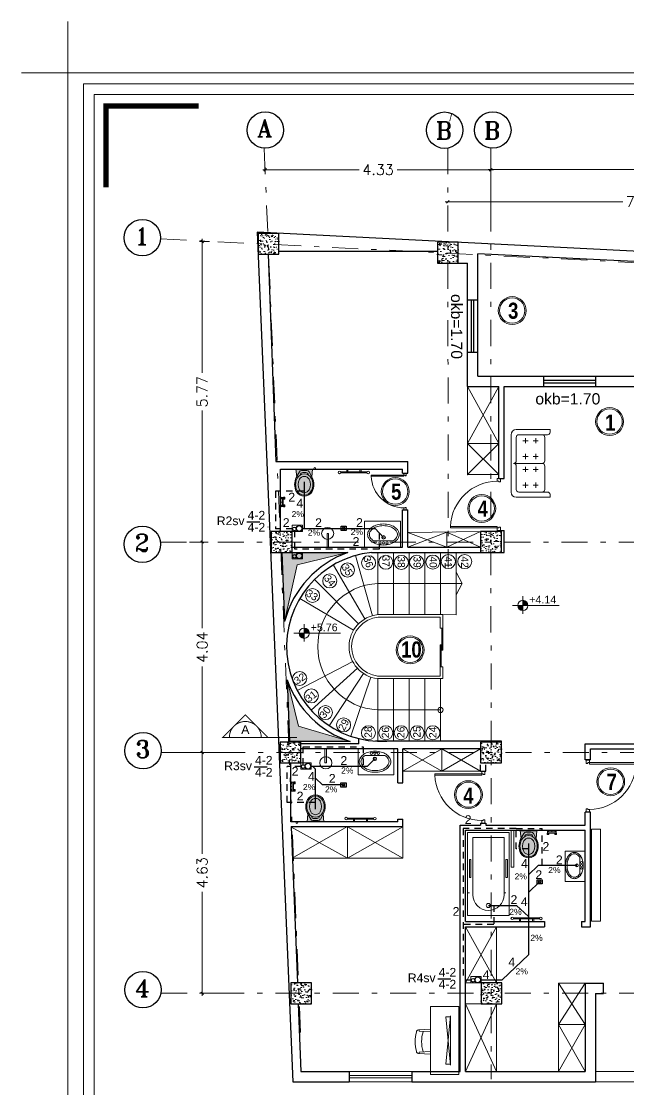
# Model space of a CAD drawing. Header units: inches. Extents: x 0 to 535, y -174 to 989.
# Drawn here: x 204.54 to 216.2, y 5.65 to 26.17 of the extents above; entities that cross this region are included whole.
import ezdxf
from ezdxf.enums import TextEntityAlignment as Align

# ---------------------------------------------------------------- set-up
doc = ezdxf.new("R2010")
doc.units = ezdxf.units.IN
doc.header["$MEASUREMENT"] = 0
for name, pattern in [('DASHDOT', [1, 0.5, -0.25, 0, -0.25]), ('DASHDOT2', [0.5, 0.25, -0.125, 0, -0.125]), ('HIDDEN2', [0.1875, 0.125, -0.0625])]:
    doc.linetypes.add(name, pattern=pattern)
for name, color, linetype, lineweight in [('1', 1, 'Continuous', 9), ('AB', 1, 'DASHDOT2', 30), ('ax', 8, 'Continuous', 5), ('Bath', 7, 'Continuous', 5), ('beton sabok', 9, 'Continuous', 5), ('dimension', 21, 'Continuous', 9), ('door', 1, 'Continuous', 5), ('FAZELAB', 1, 'Continuous', 30), ('FER', 20, 'Continuous', 9), ('font', 253, 'Continuous', 9), ('FUR', 252, 'Continuous', 5), ('Furniture', 175, 'Continuous', 5), ('kadr02$0$AEOCLG', 4, 'Continuous', 9), ('w.c', 7, 'Continuous', 5), ('wall', 51, 'Continuous', 25), ('window', 152, 'Continuous', 5)]:
    doc.layers.add(name, color=color, linetype=linetype, lineweight=lineweight)
doc.layers.add('nazok kari', color=43, linetype='Continuous')
doc.layers.add('Section', color=3, linetype='Continuous')
doc.styles.add('amir text b', font='swisscbo.ttf')
doc.styles.add('arial', font='arial.ttf')
doc.styles.add('ROMANT', font='romant')
doc.styles.get("Standard").update_dxf_attribs({"font": 'arial.ttf'})
doc.dimstyles.new('STANDARD$0', dxfattribs={"dimtxt": 0.2, "dimasz": 0.05, "dimexe": 0.05, "dimexo": 0.05, "dimgap": 0.05, "dimtad": 0, "dimzin": 0, "dimdsep": 46, "dimtxsty": 'ROMANT', "dimblk": 'OBLIQUE', "dimcen": 0, "dimdle": 0.05, "dimclrd": 256, "dimclre": 256, "dimclrt": 256, "dimadec": 0, "dimazin": 0, "dimtfac": 1, "dimtix": 1, "dimtofl": 0, "dimtmove": 1, "dimatfit": 3, "dimldrblk": 'OBLIQUE', "dimfxl": 1, "dimtolj": 1, "dimtzin": 0, "dimlwd": -1, "dimlwe": -1, "dimarcsym": 1})

# ---------------------------------------------------------------- blocks, each defined once
blk = doc.blocks.new('sofa26')
at = {"layer": 'Furniture'}
for p, q in [((0.6, 0.65), (-0.5, 0.65)), ((-0.6, 0.55), (-0.6, -0.1)), ((-0.5, -0.05), (-0.5, 0.5)), ((-0.45, 0.55), (0, 0.55)), ((-0.369, 0.421), (-0.369, 0.322)), ((-0.064, 0.421), (-0.064, 0.322)), ((0.05, 0.05), (0.05, 0.6)), ((0.1, 0.55), (0.55, 0.55)), ((0.181, 0.421), (0.181, 0.322)), ((0.486, 0.421), (0.486, 0.322)), ((0.6, 0.5), (0.6, -0.05)), ((0.7, -0.1), (0.7, 0.55)), ((-0.419, 0.372), (-0.319, 0.372)), ((-0.369, 0.226), (-0.369, 0.127)), ((-0.113, 0.372), (-0.014, 0.372)), ((-0.064, 0.226), (-0.064, 0.127)), ((0.131, 0.372), (0.231, 0.372)), ((0.181, 0.226), (0.181, 0.127)), ((0.437, 0.372), (0.536, 0.372)), ((0.486, 0.226), (0.486, 0.127)), ((-0.45, 0), (0, 0)), ((-0.419, 0.176), (-0.319, 0.176)), ((-0.113, 0.176), (-0.014, 0.176)), ((0.1, 0), (0.55, 0)), ((0.131, 0.176), (0.231, 0.176)), ((0.437, 0.176), (0.536, 0.176)), ((-0.6, -0.1), (-0.55, -0.1)), ((0.65, -0.1), (0.7, -0.1))]:
    blk.add_line(p, q, dxfattribs=at)
for centre, radius, start, end in [((-0.5, 0.55), 0.1, 90, 180), ((0.6, 0.55), 0.1, 0, 90), ((-0.45, 0.5), 0.05, 90, 180), ((0, 0.6), 0.05, 270, 0), ((0.1, 0.6), 0.05, 180, 270), ((0.55, 0.5), 0.05, 0, 90), ((-0.45, 0.05), 0.05, 180, 270), ((0, 0.05), 0.05, 270, 0), ((0.1, 0.05), 0.05, 180, 270), ((0.55, 0.05), 0.05, 270, 0), ((-0.55, -0.05), 0.05, 270, 0), ((0.65, -0.05), 0.05, 180, 270)]:
    blk.add_arc(centre, radius, start, end, dxfattribs=at)
blk = doc.blocks.new('wc01')
at = {"layer": 'w.c'}
for p, q in [((-1.038, -0.5), (-1.038, 0)), ((-1.038, 0), (-0.347, 0)), ((-0.347, 0), (-0.347, -0.5)), ((-0.523, -0.126), (-0.9, -0.126)), ((-0.347, -0.5), (-1.038, -0.5))]:
    blk.add_line(p, q, dxfattribs=at)
for centre, radius in [((-0.781, -0.085), 0.0209), ((-0.715, -0.192), 0.0338), ((-0.715, -0.192), 0.0285), ((-0.714, -0.085), 0.0209), ((-0.647, -0.085), 0.0209)]:
    blk.add_circle(centre, radius, dxfattribs=at)
for centre, radius, start, end in [((-0.875, -0.247), 0.139, 148.2866, 180), ((-0.797, -0.295), 0.231, 123.8347, 148.2866), ((-0.875, -0.247), 0.106, 148.2866, 180), ((-0.797, -0.295), 0.199, 121.3767, 148.2866), ((-0.746, -0.372), 0.323, 105.5176, 123.8347), ((-0.712, -0.493), 0.449, 90, 105.5176), ((-0.712, -0.493), 0.449, 74.4824, 90), ((-0.678, -0.372), 0.323, 56.1653, 74.4824), ((-0.627, -0.295), 0.199, 31.7134, 58.6233), ((-0.627, -0.295), 0.231, 31.7134, 56.1653), ((-0.548, -0.247), 0.106, 360, 31.7134), ((-0.548, -0.247), 0.139, 360, 31.7134), ((-0.875, -0.247), 0.139, 180, 211.7134), ((-0.797, -0.198), 0.231, 211.7134, 236.1653), ((-0.875, -0.247), 0.106, 180, 211.7134), ((-0.797, -0.198), 0.199, 211.7134, 236.1653), ((-0.746, -0.122), 0.323, 236.1653, 254.4824), ((-0.746, -0.122), 0.291, 236.1653, 254.4824), ((-0.712, 0), 0.417, 254.4824, 270), ((-0.712, 0), 0.417, 270, 285.5176), ((-0.678, -0.122), 0.291, 285.5176, 303.8347), ((-0.678, -0.122), 0.323, 285.5176, 303.8347), ((-0.627, -0.198), 0.199, 303.8347, 328.2866), ((-0.627, -0.198), 0.231, 303.8347, 328.2866), ((-0.548, -0.247), 0.106, 328.2866, 0), ((-0.548, -0.247), 0.139, 328.2866, 360), ((-0.712, 0), 0.449, 254.4824, 270), ((-0.712, 0), 0.449, 270, 285.5176)]:
    blk.add_arc(centre, radius, start, end, dxfattribs=at)
blk = doc.blocks.new('we')
at = {"layer": 'Furniture', "true_color": 0xdbd2bd}
h = blk.add_hatch(color=254, dxfattribs=at)
h.dxf.hatch_style = 2
h.paths.add_polyline_path([(126.415, -299.619, 0.250522), (126.149, -299.619), (126.037, -299.678, 0.276719), (126.012, -299.72), (126.012, -299.822, 0.276719), (126.036, -299.864), (126.148, -299.924, 0.250522), (126.414, -299.924, 0.599332)])
h.paths.add_polyline_path([(126.157, -299.906, 0.250522), (126.405, -299.907, 0.599332), (126.405, -299.636, 0.250522), (126.158, -299.636, 0.599332)], flags=16)
h.paths.add_polyline_path([(126.382, -299.864, -0.250522), (126.18, -299.864, -0.599332), (126.18, -299.679, -0.250522), (126.383, -299.679, -0.599332)], flags=0)
h.paths.add_polyline_path([(126.18, -299.679, 0.599332), (126.18, -299.864, 0.250522), (126.382, -299.864, 0.599332), (126.383, -299.679, 0.250522)], flags=0)
h.paths.add_polyline_path([(126.012, -299.822), (126.012, -299.72, -0.276719), (126.037, -299.678), (126.134, -299.626), (125.989, -299.612), (125.988, -299.93), (126.134, -299.916), (126.036, -299.864, -0.276719)])
edge = h.paths.add_edge_path()
edge.add_line((125.988, -299.599), (125.988, -299.935))
edge.add_line((125.988, -299.935), (125.989, -299.606))
edge.add_arc((125.94, -299.606), 0.0484, 359.8872, 368.2762)
h = blk.add_hatch(color=254, dxfattribs=at)
h.dxf.hatch_style = 2
h.paths.add_polyline_path([(126.157, -299.906, 0.250522), (126.405, -299.907, 0.599332), (126.405, -299.636, 0.250522), (126.158, -299.636, 0.599332)])
h.paths.add_polyline_path([(126.18, -299.679, -0.250522), (126.383, -299.679, -0.599332), (126.382, -299.864, -0.250522), (126.18, -299.864, -0.599332)], flags=16)
h.paths.add_polyline_path([(126.18, -299.679, 0.599332), (126.18, -299.864, 0.250522), (126.382, -299.864, 0.599332), (126.383, -299.679, 0.250522)], flags=16)
at = {"layer": 'Furniture'}
for p, q in [((125.988, -299.936), (125.989, -299.606)), ((126.134, -299.626), (125.989, -299.612)), ((126.012, -299.822), (126.012, -299.72)), ((126.037, -299.678), (126.149, -299.619)), ((126.051, -299.8), (126.051, -299.742)), ((126.134, -299.916), (125.988, -299.93)), ((126.036, -299.864), (126.148, -299.924))]:
    blk.add_line(p, q, dxfattribs=at)
for centre, radius, start, end in [((126.281, -299.868), 0.282, 61.7584, 118.016), ((126.059, -299.72), 0.0469, 118.016, 179.8872), ((126.1, -299.742), 0.0484, 92.8645, 179.8872), ((126.1, -299.8), 0.0484, 179.8872, 266.9099), ((126.23, -299.771), 0.153, 118.016, 241.7584), ((126.23, -299.771), 0.105, 118.016, 241.7584), ((126.281, -299.868), 0.263, 61.7584, 118.016), ((126.281, -299.868), 0.214, 61.7584, 118.016), ((126.333, -299.772), 0.105, 298.016, 61.7584), ((126.333, -299.772), 0.153, 298.016, 61.7584), ((126.333, -299.772), 0.173, 298.016, 61.7584), ((126.059, -299.822), 0.0469, 179.8872, 241.7584), ((126.282, -299.675), 0.282, 241.7584, 298.016), ((126.282, -299.675), 0.263, 241.7584, 298.016), ((126.282, -299.675), 0.214, 241.7584, 298.016)]:
    blk.add_arc(centre, radius, start, end, dxfattribs=at)
blk = doc.blocks.new('wqw')
at = {"layer": 'Furniture'}
for p, q in [((158.397, 123.663), (158.387, 123.431)), ((158.423, 123.651), (158.399, 123.651)), ((158.424, 123.65), (158.434, 123.431)), ((158.442, 123.704), (158.425, 123.699)), ((158.81, 123.704), (158.826, 123.699)), ((158.828, 123.65), (158.818, 123.431)), ((158.829, 123.651), (158.856, 123.651)), ((158.855, 123.663), (158.865, 123.431)), ((157.997, 123.431), (157.997, 122.889)), ((159.299, 123.431), (157.997, 123.431)), ((159.299, 123.431), (159.299, 122.889)), ((159.299, 122.889), (157.997, 122.889))]:
    blk.add_line(p, q, dxfattribs=at)
for points in [[(159.104, 123.141), (159.104, 123.046), (158.176, 123.046), (158.176, 123.046)], [(158.192, 123.141), (158.192, 123.046), (159.12, 123.046), (159.12, 123.046)]]:
    blk.add_lwpolyline(points, close=True, dxfattribs=at)
for centre, radius, start, end in [((158.437, 123.661), 0.0398, 106.4199, 177.4596), ((158.423, 123.65), 0.000994, 2.5404, 90), ((158.626, 123.006), 0.598, 71.5812, 108.4188), ((158.626, 123.041), 0.688, 74.4748, 105.5252), ((158.815, 123.661), 0.0398, 2.5404, 73.5801), ((158.829, 123.65), 0.000994, 90, 177.4596)]:
    blk.add_arc(centre, radius, start, end, dxfattribs=at)
blk = doc.blocks.new('DR_D01')
for p, q in [((-0.45, 0.93), (-0.42, 0.93)), ((-0.45, 0.03), (-0.45, 0.93)), ((-0.42, 0.03), (-0.42, 0.93)), ((-0.5, 0.03), (-0.42, 0.03)), ((-0.5, 0.03), (-0.5, -0.03)), ((-0.45, 0.03), (-0.45, 0)), ((-0.45, 0), (-0.435, 0)), ((-0.435, 0), (-0.435, -0.03)), ((0.435, 0), (0.435, -0.03)), ((0.45, 0), (0.435, 0)), ((0.45, 0.03), (0.45, 0)), ((0.5, 0.03), (0.45, 0.03)), ((0.5, -0.03), (0.5, 0.03)), ((-0.435, -0.03), (-0.5, -0.03)), ((0.435, -0.03), (0.5, -0.03))]:
    blk.add_line(p, q)
blk.add_arc((-0.46, 0.021), 0.91, 0.5915, 87.4664)
blk = doc.blocks.new('WD_WIN4')
for p, q in [((-0.5, 0.5), (0.5, 0.5)), ((-0.5, 0.12), (0.5, 0.12)), ((-0.5, -0.12), (0.5, -0.12)), ((-0.5, -0.5), (0.5, -0.5))]:
    blk.add_line(p, q)
blk = doc.blocks.new('nx')
at = {"layer": 'FUR'}
for p, q in [((928.105, 733.08), (928.61, 733.08)), ((928.105, 733.06), (928.609, 733.06)), ((928.221, 733.13), (928.221, 733.08)), ((928.241, 733.13), (928.241, 733.08)), ((928.474, 733.13), (928.474, 733.08)), ((928.494, 733.13), (928.494, 733.08))]:
    blk.add_line(p, q, dxfattribs=at)
for centre in [(928.082, 733.07), (928.632, 733.069)]:
    blk.add_circle(centre, 0.025, dxfattribs=at)
blk = doc.blocks.new('bath14')
at = {"layer": 'Bath'}
for p, q in [((-1.6, 0), (-1.6, -0.8)), ((0, 0), (-1.6, 0)), ((0, 0), (0, -0.8)), ((-0.1, -0.1), (-1.2, -0.1)), ((-0.87, -0.065), (-0.87, -0.035)), ((-0.52, -0.035), (-0.87, -0.035)), ((-0.52, -0.065), (-0.87, -0.065)), ((-0.52, -0.065), (-0.52, -0.035)), ((-0.1, -0.1), (-0.1, -0.7)), ((0, -0.8), (-1.6, -0.8)), ((-0.1, -0.7), (-1.2, -0.7)), ((-0.52, -0.735), (-0.87, -0.735)), ((-0.87, -0.735), (-0.87, -0.765)), ((-0.52, -0.765), (-0.87, -0.765)), ((-0.52, -0.735), (-0.52, -0.765))]:
    blk.add_line(p, q, dxfattribs=at)
blk.add_circle((-1.405, -0.4), 0.04, dxfattribs=at)
blk.add_arc((-1.2, -0.4), 0.3, 90, 270, dxfattribs=at)
blk = doc.blocks.new('A$C7BB53FAB')
at = {"layer": 'FER'}
for p, q in [((-0.065, 0.151), (-0.079, 0.156)), ((-0.079, 0.141), (-0.065, 0.146)), ((-0.079, 0.009), (-0.065, 0.004)), ((-0.049, 0.157), (-0.052, 0.157)), ((-0.049, 0.14), (-0.052, 0.14)), ((-0.049, 0.01), (-0.052, 0.01)), ((-0.022, 0.157), (-0.024, 0.157)), ((-0.022, 0.142), (-0.024, 0.142)), ((-0.024, 0.075), (0.005, 0.075)), ((-0.022, 0.007), (-0.024, 0.007)), ((-0.022, 0.141), (-0.022, 0.159)), ((-0.022, 0.009), (-0.022, -0.009)), ((-0.01, 0.16), (-0.02, 0.16)), ((-0.01, 0.155), (-0.02, 0.155)), ((-0.01, 0.145), (-0.02, 0.145)), ((-0.01, 0.14), (-0.02, 0.14)), ((-0.01, 0.01), (-0.02, 0.01)), ((-0.01, 0.005), (-0.02, 0.005)), ((-0.009, 0.157), (-0.002, 0.171)), ((-0.009, 0.141), (-0.009, 0.159)), ((-0.009, 0.142), (-0.002, 0.129)), ((-0.009, 0.007), (-0.002, 0.021)), ((-0.009, 0.009), (-0.009, -0.009)), ((0, 0.172), (0.005, 0.172)), ((0, 0.127), (0, 0.172)), ((0, 0.127), (0.005, 0.127)), ((0, 0.023), (0.005, 0.023)), ((0, 0.023), (0, -0.023)), ((-0.065, -0.001), (-0.079, -0.006)), ((-0.049, -0.007), (-0.052, -0.007)), ((-0.022, -0.007), (-0.024, -0.007)), ((-0.01, -0.005), (-0.02, -0.005)), ((-0.01, -0.01), (-0.02, -0.01)), ((-0.009, -0.007), (-0.002, -0.021)), ((0, -0.023), (0.005, -0.023))]:
    blk.add_line(p, q, dxfattribs=at)
for points in [[(-0.053, 0.166, -0.414214), (-0.052, 0.165), (-0.052, 0.132, -0.414214), (-0.053, 0.131), (-0.078, 0.131, -0.414214), (-0.079, 0.132), (-0.079, 0.165, -0.414214), (-0.078, 0.166)], [(-0.078, 0.019), (-0.053, 0.019, -0.414214), (-0.052, 0.017), (-0.052, -0.015, -0.414214), (-0.053, -0.016), (-0.078, -0.016, -0.414214), (-0.079, -0.015), (-0.079, 0.017, -0.414214)], [(-0.024, 0.159, 0.414214), (-0.025, 0.16), (-0.048, 0.16, 0.414214), (-0.049, 0.159), (-0.049, -0.009, 0.414214), (-0.048, -0.01), (-0.025, -0.01, 0.414214), (-0.024, -0.009)]]:
    blk.add_lwpolyline(points, format="xyb", close=True, dxfattribs=at)
for centre, radius, start, end in [((-0.066, 0.149), 0.0025, 290.556, 69.444), ((-0.066, 0.001), 0.0025, 290.556, 69.444), ((-0.02, 0.159), 0.00125, 90, 180), ((-0.02, 0.156), 0.00125, 180, 270), ((-0.02, 0.154), 0.00125, 90, 180), ((-0.02, 0.146), 0.00125, 180, 270), ((-0.02, 0.144), 0.00125, 90, 180), ((-0.02, 0.141), 0.00125, 180, 270), ((-0.02, 0.009), 0.00125, 90, 180), ((-0.02, 0.006), 0.00125, 180, 270), ((-0.02, 0.004), 0.00125, 90, 180), ((-0.01, 0.159), 0.00125, 0, 90), ((-0.01, 0.156), 0.00125, 270, 0), ((-0.01, 0.154), 0.00125, 0, 90), ((-0.01, 0.146), 0.00125, 270, 0), ((-0.01, 0.144), 0.00125, 0, 90), ((-0.01, 0.141), 0.00125, 270, 0), ((-0.01, 0.009), 0.00125, 0, 90), ((-0.01, 0.006), 0.00125, 270, 0), ((-0.01, 0.004), 0.00125, 0, 90), ((0, 0.17), 0.0025, 90, 153.4349), ((0, 0.13), 0.0025, 206.5651, 270), ((0, 0.02), 0.0025, 90, 153.4349), ((-0.02, -0.004), 0.00125, 180, 270), ((-0.02, -0.006), 0.00125, 90, 180), ((-0.02, -0.009), 0.00125, 180, 270), ((-0.01, -0.004), 0.00125, 270, 0), ((-0.01, -0.006), 0.00125, 0, 90), ((-0.01, -0.009), 0.00125, 270, 0), ((0, -0.02), 0.0025, 206.5651, 270)]:
    blk.add_arc(centre, radius, start, end, dxfattribs=at)
blk = doc.blocks.new('wc011')
at = {"layer": 'w.c'}
for p, q in [((-1.038, -0.457), (-1.038, 0)), ((-1.038, 0), (-0.347, 0)), ((-0.347, 0), (-0.347, -0.457)), ((-0.523, -0.126), (-0.9, -0.126)), ((-0.347, -0.457), (-1.038, -0.457))]:
    blk.add_line(p, q, dxfattribs=at)
for centre, radius in [((-0.781, -0.085), 0.0209), ((-0.715, -0.192), 0.0338), ((-0.715, -0.192), 0.0285), ((-0.714, -0.085), 0.0209), ((-0.647, -0.085), 0.0209)]:
    blk.add_circle(centre, radius, dxfattribs=at)
for centre, radius, start, end in [((-0.875, -0.247), 0.139, 148.2866, 180), ((-0.797, -0.295), 0.231, 123.8347, 148.2866), ((-0.875, -0.247), 0.106, 148.2866, 180), ((-0.797, -0.295), 0.199, 121.3767, 148.2866), ((-0.746, -0.372), 0.323, 105.5176, 123.8347), ((-0.712, -0.493), 0.449, 90, 105.5176), ((-0.712, -0.493), 0.449, 74.4824, 90), ((-0.678, -0.372), 0.323, 56.1653, 74.4824), ((-0.627, -0.295), 0.199, 31.7134, 58.6233), ((-0.627, -0.295), 0.231, 31.7134, 56.1653), ((-0.548, -0.247), 0.106, 360, 31.7134), ((-0.548, -0.247), 0.139, 360, 31.7134), ((-0.875, -0.247), 0.139, 180, 211.7134), ((-0.797, -0.198), 0.231, 211.7134, 236.1653), ((-0.875, -0.247), 0.106, 180, 211.7134), ((-0.797, -0.198), 0.199, 211.7134, 236.1653), ((-0.746, -0.122), 0.323, 236.1653, 254.4824), ((-0.746, -0.122), 0.291, 236.1653, 254.4824), ((-0.712, 0), 0.449, 254.4824, 270), ((-0.712, 0), 0.417, 254.4824, 270), ((-0.712, 0), 0.417, 270, 285.5176), ((-0.712, 0), 0.449, 270, 285.5176), ((-0.678, -0.122), 0.291, 285.5176, 303.8347), ((-0.678, -0.122), 0.323, 285.5176, 303.8347), ((-0.627, -0.198), 0.199, 303.8347, 328.2866), ((-0.627, -0.198), 0.231, 303.8347, 328.2866), ((-0.548, -0.247), 0.106, 328.2866, 0), ((-0.548, -0.247), 0.139, 328.2866, 360)]:
    blk.add_arc(centre, radius, start, end, dxfattribs=at)
blk = doc.blocks.new('beton')
at = {"layer": 'beton sabok'}
h = blk.add_hatch(dxfattribs=at)
h.set_pattern_fill('AR-CONC', color=256, scale=0.022857, angle=45)
h.set_pattern_definition([(95, (46.01481, 18.04323), (0.126069028, 0.105784475), [0.017142857, -0.18857143]), (40, (46.01481, 18.04323), (-0.14399821, 0.099147006), [0.013714286, -0.150857143]), (145.451444, (46.02532, 18.05205), (-0.01792918, 0.20493148), [0.014569187, -0.160261054]), (91.1842, (45.98248, 18.07555), (0.1992442, 0.14574029), [0.02571429, -0.28285714]), (141.635635, (45.9991, 18.0877), (-0.00637716, 0.30850552), [0.02185379, -0.24039172]), (36.184164, (45.98248, 18.07555), (-0.00637716, 0.30850552), [0.02057143, -0.22628571]), (66, (46.00673, 18.08364), (0.161547788, 0.03140171), [0.017142857, -0.18857143]), (11, (46.00673, 18.08364), (-0.07787625, 0.156527642), [0.013714286, -0.150857143]), (116.451445, (46.02019, 18.08625), (0.083671537, 0.18792935), [0.014569186, -0.160261054]), (82.5, (46.01481, 18.04323), (-0.0518384424, 0.055769101), [0, -0.149028571, 0, -0.153142857, 0, -0.151428571]), (52.5, (46.01481, 18.04323), (-0.021228101, 0.106265017), [0, -0.087314286, 0, -0.1456, 0, -0.057714286]), (12.5, (45.97877, 18.00719), (0.0899241525, 0.082633317), [0, -0.057142857, 0, -0.178285714, 0, -0.236571429]), (2.5, (45.9626, 17.99103), (0.07807771, 0.110436527), [0, -0.074285714, 0, -0.1184, 0, -0.168])])
h.paths.add_polyline_path([(326.844, 567.847), (327.244, 567.847), (327.244, 568.247), (326.844, 568.247)])
at = {"layer": 'wall'}
blk.add_lwpolyline([(327.244, 568.247), (327.244, 567.847), (326.844, 567.847), (326.844, 568.247)], close=True, dxfattribs=at)
blk = doc.blocks.new('_Oblique')
at = {"color": 0, "linetype": 'ByBlock', "lineweight": -2}
blk.add_line((-0.5, -0.5), (0.5, 0.5), dxfattribs=at)
blk = doc.blocks.new('*D167')
at = {"layer": 'Defpoints', "color": 0, "transparency": 16777216}
for p in [(32.954, 38.09), (32.763, 32.316), (32.926, 32.316)]:
    blk.add_point(p, dxfattribs=at)
at = {"layer": 'dimension', "transparency": 16777216}
for p, q in [((32.904, 38.09), (32.713, 38.09)), ((32.763, 38.14), (32.763, 35.563)), ((32.763, 32.266), (32.763, 34.844)), ((32.876, 32.316), (32.713, 32.316))]:
    blk.add_line(p, q, dxfattribs=at)
at = {"layer": 'dimension', "transparency": 16777216, "xscale": 0.05, "yscale": 0.05, "zscale": 0.05}
for p, rotation in [((32.763, 38.09), 90), ((32.763, 32.316), 270)]:
    blk.add_blockref('_Oblique', p, dxfattribs=dict(at, rotation=rotation))
at = {"layer": 'dimension', "transparency": 16777216, "insert": (32.763, 35.203), "char_height": 0.2, "attachment_point": 5, "rotation": 90, "style": 'ROMANT'}
blk.add_mtext('\\A1;5.77', dxfattribs=at)
blk = doc.blocks.new('*D168')
at = {"layer": 'Defpoints', "color": 0, "transparency": 16777216}
for p in [(32.467, 32.316), (32.406, 28.274), (32.763, 28.274)]:
    blk.add_point(p, dxfattribs=at)
at = {"layer": 'dimension', "transparency": 16777216}
for p, q in [((32.517, 32.316), (32.813, 32.316)), ((32.763, 32.366), (32.763, 30.664)), ((32.763, 28.224), (32.763, 29.926)), ((32.456, 28.274), (32.813, 28.274))]:
    blk.add_line(p, q, dxfattribs=at)
at = {"layer": 'dimension', "transparency": 16777216, "xscale": 0.05, "yscale": 0.05, "zscale": 0.05}
for p, rotation in [((32.763, 32.316), 90), ((32.763, 28.274), 270)]:
    blk.add_blockref('_Oblique', p, dxfattribs=dict(at, rotation=rotation))
at = {"layer": 'dimension', "transparency": 16777216, "insert": (32.763, 30.295), "char_height": 0.2, "attachment_point": 5, "rotation": 90, "style": 'ROMANT'}
blk.add_mtext('\\A1;4.04', dxfattribs=at)
blk = doc.blocks.new('*D169')
at = {"layer": 'Defpoints', "color": 0, "transparency": 16777216}
for p in [(33.172, 28.274), (32.763, 23.647), (33.172, 23.647)]:
    blk.add_point(p, dxfattribs=at)
at = {"layer": 'dimension', "transparency": 16777216}
for p, q in [((32.763, 28.324), (32.763, 26.325)), ((33.122, 28.274), (32.713, 28.274)), ((32.763, 23.597), (32.763, 25.596)), ((33.122, 23.647), (32.713, 23.647))]:
    blk.add_line(p, q, dxfattribs=at)
at = {"layer": 'dimension', "transparency": 16777216, "xscale": 0.05, "yscale": 0.05, "zscale": 0.05}
for p, rotation in [((32.763, 28.274), 90), ((32.763, 23.647), 270)]:
    blk.add_blockref('_Oblique', p, dxfattribs=dict(at, rotation=rotation))
at = {"layer": 'dimension', "transparency": 16777216, "insert": (32.763, 25.961), "char_height": 0.2, "attachment_point": 5, "rotation": 90, "style": 'ROMANT'}
blk.add_mtext('\\A1;4.63', dxfattribs=at)
blk = doc.blocks.new('*D170')
at = {"layer": 'Defpoints', "color": 0, "transparency": 16777216}
for p in [(38.306, 39.468), (38.306, 39.468), (33.975, 39.392)]:
    blk.add_point(p, dxfattribs=at)
at = {"layer": 'dimension', "transparency": 16777216}
for p, q in [((33.925, 39.468), (35.777, 39.468)), ((33.975, 39.442), (33.975, 39.518)), ((38.356, 39.468), (36.505, 39.468))]:
    blk.add_line(p, q, dxfattribs=at)
at = {"layer": 'dimension', "transparency": 16777216, "xscale": 0.05, "yscale": 0.05, "zscale": 0.05, "rotation": 180}
blk.add_blockref('_Oblique', (33.975, 39.468), dxfattribs=at)
at = {"layer": 'dimension', "transparency": 16777216, "xscale": 0.05, "yscale": 0.05, "zscale": 0.05}
blk.add_blockref('_Oblique', (38.306, 39.468), dxfattribs=at)
at = {"layer": 'dimension', "transparency": 16777216, "insert": (36.141, 39.468), "char_height": 0.2, "attachment_point": 5, "style": 'ROMANT'}
blk.add_mtext('\\A1;4.33', dxfattribs=at)
blk = doc.blocks.new('*D171')
at = {"layer": 'Defpoints', "color": 0, "transparency": 16777216}
for p in [(44.912, 39.597), (44.912, 39.469), (38.306, 38.703)]:
    blk.add_point(p, dxfattribs=at)
at = {"layer": 'dimension', "transparency": 16777216}
for p, q in [((38.256, 39.469), (41.259, 39.469)), ((38.306, 38.753), (38.306, 39.519)), ((44.962, 39.469), (41.959, 39.469)), ((44.912, 39.547), (44.912, 39.419))]:
    blk.add_line(p, q, dxfattribs=at)
at = {"layer": 'dimension', "transparency": 16777216, "xscale": 0.05, "yscale": 0.05, "zscale": 0.05, "rotation": 180}
blk.add_blockref('_Oblique', (38.306, 39.469), dxfattribs=at)
at = {"layer": 'dimension', "transparency": 16777216, "xscale": 0.05, "yscale": 0.05, "zscale": 0.05}
blk.add_blockref('_Oblique', (44.912, 39.469), dxfattribs=at)
at = {"layer": 'dimension', "transparency": 16777216, "insert": (41.609, 39.469), "char_height": 0.2, "attachment_point": 5, "style": 'ROMANT'}
blk.add_mtext('\\A1;6.61', dxfattribs=at)
blk = doc.blocks.new('*D172')
at = {"layer": 'Defpoints', "color": 0, "transparency": 16777216}
for p in [(37.481, 38.853), (44.912, 38.853), (44.912, 38.853)]:
    blk.add_point(p, dxfattribs=at)
at = {"layer": 'dimension', "transparency": 16777216}
for p, q in [((37.431, 38.853), (40.837, 38.853)), ((44.962, 38.853), (41.556, 38.853))]:
    blk.add_line(p, q, dxfattribs=at)
at = {"layer": 'dimension', "transparency": 16777216, "xscale": 0.05, "yscale": 0.05, "zscale": 0.05, "rotation": 180}
blk.add_blockref('_Oblique', (37.481, 38.853), dxfattribs=at)
at = {"layer": 'dimension', "transparency": 16777216, "xscale": 0.05, "yscale": 0.05, "zscale": 0.05}
blk.add_blockref('_Oblique', (44.912, 38.853), dxfattribs=at)
at = {"layer": 'dimension', "transparency": 16777216, "insert": (41.196, 38.853), "char_height": 0.2, "attachment_point": 5, "style": 'ROMANT'}
blk.add_mtext('\\A1;7.43', dxfattribs=at)
blk = doc.blocks.new('fgh')
at = {"layer": 'ax', "color": 67, "linetype": 'DASHDOT', "true_color": 0x727430}
for p, q in [((33.955, 39.879), (34.66, 22.701)), ((37.48, 39.879), (37.486, 31.832)), ((38.306, 39.881), (38.311, 21.997)), ((44.912, 39.879), (44.916, 21.85)), ((31.964, 38.14), (44.712, 37.501)), ((31.964, 32.316), (46.654, 32.316)), ((31.987, 28.274), (46.207, 28.274)), ((31.972, 23.647), (46.6, 23.647))]:
    blk.add_line(p, q, dxfattribs=at)
at = {"layer": 'dimension', "lineweight": -3}
for centre in [(33.974, 40.229), (37.418, 40.227), (38.343, 40.229), (44.932, 40.229), (31.615, 38.161), (31.614, 32.272), (31.628, 28.308), (31.625, 23.715)]:
    blk.add_circle(centre, 0.35, dxfattribs=at)
at = {"xscale": -1}
for p in [(361.082, -530.002), (364.525, -530.173), (371.957, -530.545), (361.334, -535.73), (365.352, -535.731), (371.957, -535.729), (361.503, -539.773), (365.353, -539.773), (371.958, -539.771), (361.709, -544.399), (365.361, -544.4), (371.963, -544.4)]:
    blk.add_blockref('beton', p, dxfattribs=at)
at = {"layer": 'dimension', "lineweight": -3, "style": 'ROMANT'}
for s, p in [('A', (33.82, 40.099)), ('B', (37.247, 40.054)), ('B', (38.173, 40.056)), ('C', (44.735, 40.062)), ('1', (31.466, 38.025)), ('2', (31.466, 32.136)), ('3', (31.48, 28.172)), ('4', (31.476, 23.579))]:
    blk.add_text(s, height=0.334, dxfattribs=at).set_placement(p)
at = {"layer": 'dimension'}
blk.add_text('/', height=0.139, dxfattribs=at).set_placement((37.508, 40.401))
for base, p1, p2, picture, middle in [((38.306, 39.468), (33.975, 39.392), (38.306, 39.468), '*D170', (36.141, 39.468)), ((44.912, 39.469), (38.306, 38.703), (44.912, 39.597), '*D171', (41.609, 39.469)), ((44.912, 38.853), (37.481, 38.853), (44.912, 38.853), '*D172', (41.196, 38.853))]:
    dim = blk.add_linear_dim(base=base, p1=p1, p2=p2, dimstyle='STANDARD$0', dxfattribs=at)
    dim.commit()
    dim.dimension.update_dxf_attribs({"geometry": picture, "text_midpoint": middle})
for base, p1, p2, picture, middle in [((32.763, 32.316), (32.954, 38.09), (32.926, 32.316), '*D167', (32.763, 35.203)), ((32.763, 28.274), (32.467, 32.316), (32.406, 28.274), '*D168', (32.763, 30.295)), ((32.763, 23.647), (33.172, 28.274), (33.172, 23.647), '*D169', (32.763, 25.961))]:
    dim = blk.add_linear_dim(base=base, p1=p1, p2=p2, angle=90, dimstyle='STANDARD$0', dxfattribs=at)
    dim.commit()
    dim.dimension.update_dxf_attribs({"geometry": picture, "text_midpoint": middle})

msp = doc.modelspace()

# ---------------------------------------------------------------- hatches: boundary and pattern name
at = {"layer": '1'}
h = msp.add_hatch(color=256, dxfattribs=at)
h.dxf.hatch_style = 1
h.paths.add_polyline_path([(210.806, 15.967), (209.539, 15.967), (209.592, 14.658), (209.833, 15.733)])
h = msp.add_hatch(color=256, dxfattribs=at)
h.dxf.hatch_style = 1
h.paths.add_polyline_path([(209.854, 12.632), (209.784, 12.915), (209.664, 12.915), (209.688, 12.337), (210.847, 12.337)])
h.paths.add_polyline_path([(209.64, 13.507), (209.664, 12.915), (209.784, 12.915)])
at = {"layer": 'font'}
h = msp.add_hatch(color=256, dxfattribs=at)
h.dxf.hatch_style = 1
h.paths.add_polyline_path([(214.263, 14.952, 0.413571), (214.163, 15.049), (214.163, 14.952)])
h.paths.add_polyline_path([(214.163, 14.852), (214.163, 14.952), (214.066, 14.952, 0.004741), (214.066, 14.951, 0.409311)])
h = msp.add_hatch(color=256, dxfattribs=at)
h.dxf.hatch_style = 1
h.paths.add_polyline_path([(210.066, 14.419, 0.413571), (209.966, 14.516), (209.966, 14.419)])
h.paths.add_polyline_path([(209.966, 14.318), (209.966, 14.419), (209.869, 14.419, 0.004741), (209.869, 14.417, 0.409311)])

# ---------------------------------------------------------------- linework, layer by layer
for p, q in [((213.1, 19.812), (213.1, 20.812)), ((213.176, 19.812), (213.176, 20.812)), ((213.224, 19.812), (213.224, 20.812)), ((213.3, 19.812), (213.3, 20.812)), ((214.561, 19.354), (215.561, 19.354)), ((214.561, 19.278), (215.561, 19.278)), ((214.561, 19.23), (215.561, 19.23)), ((214.561, 19.154), (215.561, 19.154))]:
    msp.add_line(p, q)
at = {"layer": '1'}
for p, q in [((210.806, 15.967), (209.833, 15.733)), ((209.833, 15.733), (209.59, 14.645)), ((209.636, 13.522), (209.854, 12.632)), ((209.854, 12.632), (210.847, 12.337))]:
    msp.add_line(p, q, dxfattribs=at)
for points in [[(213.463, -4.204), (226.171, -4.204), (226.171, 24.973), (205.726, 24.973), (205.726, -4.204), (213.463, -4.204)], [(225.965, -2.493), (225.965, 24.767), (205.932, 24.767), (205.932, -2.493)]]:
    msp.add_lwpolyline(points, dxfattribs=at)
at = {"layer": 'AB', "color": 1, "linetype": 'DASHDOT2', "lineweight": 30}
for p, q in [((208.863, 16.555), (209.214, 16.555)), ((209.004, 11.848), (209.356, 11.848)), ((212.53, 7.777), (212.882, 7.777))]:
    msp.add_line(p, q, dxfattribs=at)
at = {"layer": 'AB', "color": 1, "linetype": 'Continuous', "lineweight": 30}
for points in [[(210.673, 16.472), (210.773, 16.472), (210.773, 16.39), (210.673, 16.39)], [(210.67, 11.542), (210.77, 11.542), (210.77, 11.461), (210.67, 11.461)], [(214.436, 9.682), (214.537, 9.682), (214.537, 9.601), (214.436, 9.601)]]:
    msp.add_lwpolyline(points, close=True, dxfattribs=at)
for centre in [(210.723, 16.431), (210.72, 11.502), (214.486, 9.641)]:
    msp.add_circle(centre, 0.0217, dxfattribs=at)
at = {"layer": 'Bath'}
for p, q in [((213.137, 9.433), (213.107, 9.433)), ((213.807, 9.433), (213.837, 9.433))]:
    msp.add_line(p, q, dxfattribs=at)
at = {"layer": 'dimension'}
for p, q in [((211.383, 14.774), (212.629, 14.774)), ((211.383, 14.724), (212.579, 14.724)), ((212.579, 14.724), (212.579, 14.517)), ((212.629, 14.774), (212.629, 14.517)), ((212.579, 14.517), (212.629, 14.517)), ((212.579, 13.772), (212.579, 13.595)), ((212.579, 13.772), (212.629, 13.772)), ((212.629, 13.772), (212.629, 13.545)), ((211.374, 13.595), (212.579, 13.595)), ((211.374, 13.545), (212.629, 13.545))]:
    msp.add_line(p, q, dxfattribs=at)
at = {"layer": 'dimension', "const_width": 0.103}
msp.add_lwpolyline([(207.939, 24.547), (206.162, 24.547), (206.162, 22.984)], dxfattribs=at)
at = {"layer": 'dimension'}
for points in [[(212.629, 14.517), (212.609, 14.517), (212.609, 14.093), (212.629, 14.093)], [(212.599, 14.197), (212.579, 14.197), (212.579, 13.772), (212.599, 13.772)], [(213.938, 10.632), (213.988, 10.632), (213.988, 9.922), (213.938, 9.922)]]:
    msp.add_lwpolyline(points, close=True, dxfattribs=at)
for centre in [(211.203, 15.771), (211.532, 15.781), (211.831, 15.778), (212.125, 15.782), (212.436, 15.784), (212.733, 15.793), (213.048, 15.793), (210.797, 15.631), (210.456, 15.421), (210.127, 15.142), (209.879, 13.547), (210.103, 13.213), (210.374, 12.893), (210.721, 12.655), (211.2, 12.505), (211.533, 12.505), (211.828, 12.505), (212.135, 12.505), (212.437, 12.505)]:
    msp.add_circle(centre, 0.135, dxfattribs=at)
for radius in [0.618, 0.568]:
    msp.add_arc((211.445, 14.159), radius, 95.7288, 263.4217, dxfattribs=at)
for p in [(213.103, 18.059), (213.103, 17.464)]:
    msp.add_point(p, dxfattribs=at)
at = {"layer": 'door'}
for p, q in [((213.103, 17.464), (213.103, 19.154)), ((213.703, 18.059), (213.103, 19.154)), ((213.103, 18.059), (213.703, 19.154)), ((213.103, 18.059), (213.703, 18.059)), ((213.703, 17.464), (213.103, 18.059)), ((213.103, 17.464), (213.703, 18.059)), ((213.103, 17.464), (213.703, 17.464)), ((213.353, 16.368), (211.953, 16.353)), ((212.704, 16.361), (211.953, 16.068)), ((212.704, 16.068), (211.953, 16.353)), ((212.704, 16.068), (213.353, 16.368)), ((212.704, 16.361), (212.704, 16.068)), ((213.353, 16.068), (212.704, 16.361)), ((211.276, 14.753), (210.949, 15.908)), ((211.382, 15.968), (211.382, 14.771)), ((211.682, 15.968), (211.682, 14.771)), ((211.982, 15.968), (211.982, 14.771)), ((212.282, 15.972), (212.282, 14.771)), ((212.582, 15.972), (212.582, 14.771)), ((212.882, 15.972), (212.882, 14.771)), ((211.132, 14.692), (210.526, 15.727)), ((211.009, 14.597), (210.161, 15.446)), ((212.999, 15.371), (212.882, 15.587)), ((212.882, 15.371), (211.382, 15.371)), ((212.882, 15.371), (212.999, 15.371)), ((212.999, 15.371), (212.882, 15.156)), ((210.913, 14.473), (209.879, 15.083)), ((212.629, 14.774), (212.882, 14.771)), ((210.897, 13.873), (209.834, 13.316)), ((210.987, 13.744), (210.098, 12.939)), ((211.106, 13.643), (210.447, 12.639)), ((211.246, 13.574), (210.861, 12.438)), ((211.382, 13.545), (211.382, 12.345)), ((211.682, 13.545), (211.682, 12.345)), ((211.982, 13.545), (211.982, 12.345)), ((212.282, 13.545), (212.282, 12.345)), ((212.582, 13.545), (212.582, 12.345)), ((212.582, 12.945), (211.382, 12.945)), ((211.861, 11.768), (212.607, 12.195)), ((212.607, 11.768), (211.861, 12.195)), ((212.607, 11.768), (212.607, 12.195)), ((212.607, 12.195), (213.354, 11.768)), ((213.354, 12.195), (212.607, 11.768)), ((213.354, 11.768), (211.861, 11.768)), ((210.797, 10.095), (209.711, 10.695)), ((209.733, 10.095), (210.786, 10.695)), ((210.797, 10.095), (210.797, 10.695)), ((210.797, 10.695), (211.861, 10.095)), ((211.861, 10.695), (210.797, 10.095)), ((211.861, 10.695), (211.861, 10.095)), ((211.861, 10.095), (209.733, 10.095)), ((213.061, 7.7), (213.661, 8.778)), ((213.661, 7.7), (213.061, 8.778)), ((213.661, 7.7), (213.661, 8.778)), ((213.355, 7.7), (213.061, 7.7)), ((214.851, 7.698), (214.851, 6)), ((215.361, 7.698), (214.851, 7.698)), ((214.851, 6.899), (215.361, 7.698)), ((214.851, 7.698), (215.361, 6.899)), ((213.061, 7.3), (213.661, 6)), ((213.061, 6), (213.661, 7.3)), ((213.355, 7.3), (213.061, 7.3)), ((213.661, 6), (213.661, 7.3)), ((214.851, 6.899), (215.361, 6.899)), ((215.361, 6.899), (214.851, 6)), ((214.851, 6.899), (215.361, 6)), ((215.561, 6), (220.157, 6)), ((215.561, 5.8), (220.157, 5.8))]:
    msp.add_line(p, q, dxfattribs=at)
msp.add_circle((212.582, 12.944), 0.0508, dxfattribs=at)
msp.add_arc((211.444, 14.159), 1.217, 92.9468, 267.0532, dxfattribs=at)
at = {"layer": 'FAZELAB', "color": 1, "linetype": 'Continuous', "lineweight": 30}
for p, q in [((209.967, 17.326), (209.967, 16.442)), ((209.924, 16.429), (211.326, 16.429)), ((209.967, 16.442), (209.954, 16.429)), ((211.49, 16.259), (211.326, 16.429)), ((211.735, 16.429), (211.735, 16.429)), ((211.322, 12.003), (211.182, 11.863)), ((210.092, 11.863), (211.182, 11.863)), ((210.123, 11.863), (210.183, 11.806)), ((210.183, 11.036), (210.183, 11.806)), ((210.316, 11.502), (210.183, 11.63)), ((210.72, 11.502), (210.316, 11.502)), ((214.275, 10.377), (214.275, 8.24)), ((214.456, 9.958), (214.275, 9.777)), ((215.2, 9.958), (214.456, 9.958)), ((214.486, 9.641), (214.275, 9.434)), ((213.503, 9.187), (214.041, 9.187)), ((214.041, 9.187), (214.275, 8.974)), ((213.77, 7.759), (214.275, 8.24)), ((213.353, 7.759), (213.77, 7.759))]:
    msp.add_line(p, q, dxfattribs=at)
at = {"layer": 'FAZELAB', "color": 1, "linetype": 'HIDDEN2', "lineweight": 30}
for p, q in [((209.967, 17.145), (209.414, 17.145)), ((209.414, 17.145), (209.414, 16.421)), ((209.744, 16.421), (209.414, 16.421)), ((209.779, 16.386), (209.779, 16.029)), ((211.408, 16.344), (211.408, 16.029)), ((211.408, 16.029), (209.779, 16.029)), ((209.948, 11.89), (209.948, 12.236)), ((209.948, 12.236), (211.101, 12.236)), ((211.101, 12.236), (211.101, 11.863)), ((209.637, 11.167), (209.637, 11.855)), ((209.913, 11.855), (209.637, 11.855)), ((210.183, 11.167), (209.637, 11.167)), ((214.034, 10.666), (213.016, 10.666)), ((213.016, 10.666), (213.016, 7.751)), ((214.034, 10.273), (214.034, 10.666)), ((214.034, 10.666), (214.535, 10.666)), ((214.534, 9.958), (214.534, 10.666)), ((214.275, 10.273), (214.034, 10.273)), ((213.606, 9.187), (213.606, 8.823)), ((213.606, 8.823), (213.016, 8.823)), ((213.174, 7.751), (213.016, 7.751))]:
    msp.add_line(p, q, dxfattribs=at)
at = {"layer": 'FAZELAB', "color": 1, "linetype": 'Continuous', "lineweight": 20}
for points in [[(209.931, 16.493), (209.735, 16.493), (209.735, 16.369), (209.931, 16.369)], [(209.931, 15.967), (209.735, 15.967), (209.735, 15.844), (209.931, 15.844)], [(210.1, 11.927), (209.903, 11.927), (209.903, 11.803), (210.1, 11.803)], [(213.361, 7.823), (213.165, 7.823), (213.165, 7.7), (213.361, 7.7)]]:
    msp.add_lwpolyline(points, close=True, dxfattribs=at)
at = {"layer": 'FAZELAB', "color": 1, "linetype": 'Continuous', "lineweight": 30}
for centre, radius in [((209.779, 16.421), 0.0348), ((209.869, 16.429), 0.055), ((209.779, 15.895), 0.0348), ((209.869, 15.903), 0.055), ((210.037, 11.863), 0.055), ((209.948, 11.855), 0.0348), ((213.298, 7.759), 0.055), ((213.209, 7.751), 0.0348)]:
    msp.add_circle(centre, radius, dxfattribs=at)
at = {"layer": 'font'}
for p, q in [((214.164, 15.126), (214.164, 14.792)), ((214.86, 14.952), (213.966, 14.952)), ((209.967, 14.593), (209.967, 14.258)), ((210.662, 14.419), (209.769, 14.419))]:
    msp.add_line(p, q, dxfattribs=at)
for centre, radius in [((213.96, 20.615), 0.268), ((213.96, 20.615), 0.243), ((215.83, 18.483), 0.268), ((215.83, 18.483), 0.243), ((211.714, 17.138), 0.268), ((211.714, 17.138), 0.243), ((213.375, 16.813), 0.268), ((213.375, 16.813), 0.243), ((214.164, 14.951), 0.0988), ((209.967, 14.417), 0.0988), ((212, 14.097), 0.268), ((212, 14.097), 0.243), ((215.851, 11.564), 0.268), ((215.851, 11.564), 0.243), ((213.119, 11.316), 0.268), ((213.119, 11.316), 0.243)]:
    msp.add_circle(centre, radius, dxfattribs=at)
at = {"layer": 'FUR', "color": 7}
for centre, start, end in [((210.168, 17.584), 0, 180), ((210.168, 17.584), 180, 0), ((209.826, 10.778), 0, 180), ((209.826, 10.778), 180, 0)]:
    msp.add_arc(centre, 0.0166, start, end, dxfattribs=at)
at = {"layer": 'Furniture'}
msp.add_lwpolyline([(215.484, 10.653), (215.653, 10.653), (215.653, 8.884), (215.484, 8.884)], close=True, dxfattribs=at)
at = {"layer": 'kadr02$0$AEOCLG'}
msp.add_lwpolyline([(205.43, 26.17), (205.43, 25.182), (204.535, 25.182)], dxfattribs=at)
msp.add_lwpolyline([(226.43, 25.182), (205.43, 25.182), (205.43, -4.518), (226.43, -4.518)], close=True, dxfattribs=at)
at = {"layer": 'Section', "color": 251, "const_width": 0.0173}
msp.add_lwpolyline([(209.268, 12.415), (208.402, 12.415), (208.835, 12.848)], close=True, dxfattribs=at)
msp.add_lwpolyline([(209.142, 12.415, 1), (208.529, 12.415, 1)], format="xyb", dxfattribs=at)
msp.add_lwpolyline([(209.243, 12.415), (209.826, 12.415)], dxfattribs=at)
at = {"layer": 'w.c'}
for points in [[(210.405, 16.067), (210.405, 16.335), (210.434, 16.335), (210.434, 16.067)], [(210.393, 12.195), (210.393, 11.927), (210.364, 11.927), (210.364, 12.195)]]:
    msp.add_lwpolyline(points, close=True, dxfattribs=at)
for centre in [(210.416, 16.335), (210.382, 11.927)]:
    msp.add_circle(centre, 0.116, dxfattribs=at)
at = {"layer": 'wall'}
for p, q in [((220.357, 21.554), (209.06, 22.12)), ((209.06, 22.12), (209.747, 5.8)), ((209.276, 21.699), (209.423, 17.717)), ((212.525, 21.747), (209.467, 21.747)), ((216.3, 21.557), (213.3, 21.707)), ((213.3, 20.812), (213.3, 21.707)), ((212.525, 21.526), (213.1, 21.526)), ((213.1, 20.812), (213.1, 21.526)), ((213.3, 20.812), (213.1, 20.812)), ((213.1, 19.154), (213.1, 19.812)), ((213.3, 19.812), (213.1, 19.812)), ((213.3, 19.354), (213.3, 19.812)), ((213.3, 19.354), (214.561, 19.354)), ((214.561, 19.354), (214.561, 19.154)), ((215.561, 19.354), (216.3, 19.354)), ((215.561, 19.354), (215.561, 19.154)), ((213.1, 19.154), (213.703, 19.154)), ((213.703, 17.389), (213.703, 19.154)), ((213.803, 19.154), (214.561, 19.154)), ((213.803, 17.389), (213.803, 19.154)), ((215.561, 19.154), (216.5, 19.154)), ((209.423, 17.717), (211.953, 17.717)), ((211.953, 17.489), (211.953, 17.717)), ((209.511, 17.567), (211.853, 17.567)), ((209.511, 16.368), (209.511, 17.567)), ((211.853, 17.489), (211.853, 17.567)), ((211.853, 17.489), (211.953, 17.489)), ((213.703, 17.389), (213.803, 17.389)), ((211.853, 16.067), (211.853, 16.789)), ((211.853, 16.789), (211.953, 16.789)), ((211.953, 16.068), (211.953, 16.789)), ((209.271, 16.452), (209.269, 16.452)), ((209.271, 16.452), (209.269, 16.452)), ((213.703, 16.368), (213.703, 16.389)), ((213.703, 16.389), (213.803, 16.389)), ((213.803, 15.968), (213.803, 16.389)), ((209.711, 16.067), (211.853, 16.067)), ((211.953, 16.068), (213.353, 16.068)), ((209.535, 15.967), (209.59, 14.645)), ((209.711, 15.967), (210.806, 15.967)), ((211.258, 15.967), (211.853, 15.967)), ((211.263, 15.968), (211.982, 15.968)), ((211.982, 15.968), (213.803, 15.968)), ((209.636, 13.522), (209.685, 12.337)), ((210.847, 12.337), (209.685, 12.337)), ((211.017, 12.295), (211.017, 12.392)), ((213.754, 12.345), (211.335, 12.345)), ((213.754, 12.287), (213.754, 12.345)), ((211.017, 12.295), (209.893, 12.295)), ((211.761, 12.195), (209.893, 12.195)), ((211.761, 11.545), (211.761, 12.195)), ((213.354, 12.195), (211.861, 12.195)), ((211.861, 11.545), (211.861, 12.195)), ((215.361, 11.986), (215.361, 12.295)), ((215.361, 12.295), (218.69, 12.295)), ((215.461, 12.295), (218.69, 12.295)), ((215.461, 11.986), (215.461, 12.195)), ((215.461, 12.195), (219.957, 12.195)), ((209.707, 10.795), (209.707, 11.928)), ((215.461, 11.986), (215.361, 11.986)), ((213.354, 11.768), (213.354, 11.887)), ((213.354, 11.768), (213.454, 11.768)), ((213.454, 11.768), (213.454, 11.887)), ((211.761, 11.545), (211.861, 11.545)), ((215.361, 10.732), (215.361, 10.981)), ((215.461, 10.981), (215.361, 10.981)), ((215.461, 8.778), (215.461, 10.981)), ((211.761, 10.795), (209.707, 10.795)), ((209.717, 10.695), (209.838, 7.7)), ((211.861, 10.695), (209.717, 10.695)), ((211.761, 10.795), (211.761, 10.845)), ((211.761, 10.845), (211.861, 10.845)), ((211.861, 10.695), (211.861, 10.845)), ((212.961, 6), (212.961, 10.732)), ((212.961, 10.732), (213.354, 10.732)), ((213.354, 10.768), (213.454, 10.768)), ((213.354, 10.768), (213.354, 10.732)), ((213.454, 10.768), (213.454, 10.732)), ((213.454, 10.732), (215.361, 10.732)), ((213.061, 8.878), (213.061, 10.632)), ((213.061, 10.632), (215.361, 10.632)), ((215.361, 8.878), (215.361, 10.632)), ((213.061, 8.878), (214.581, 8.878)), ((214.581, 8.878), (214.581, 8.778)), ((215.291, 8.878), (215.361, 8.878)), ((215.291, 8.878), (215.291, 8.778)), ((213.061, 6), (213.061, 8.778)), ((213.061, 8.778), (214.581, 8.778)), ((215.291, 8.778), (215.461, 8.778)), ((215.361, 7.698), (215.712, 7.698)), ((215.361, 7.698), (215.361, 6)), ((215.712, 7.498), (215.712, 7.698)), ((215.561, 7.498), (215.712, 7.498)), ((215.561, 7.498), (215.561, 5.8)), ((209.853, 7.3), (209.902, 6)), ((209.902, 6), (210.831, 6)), ((210.831, 6), (210.831, 5.8)), ((212.031, 6), (212.961, 6)), ((212.031, 6), (212.031, 5.8)), ((213.061, 6), (215.361, 6)), ((209.747, 5.8), (210.831, 5.8)), ((212.031, 5.8), (215.561, 5.8))]:
    msp.add_line(p, q, dxfattribs=at)
for radius, start, end in [(1.918, 109.4624, 165.3129), (1.818, 95.7288, 273.4538), (1.918, 199.4119, 251.8554)]:
    msp.add_arc((211.445, 14.159), radius, start, end, dxfattribs=at)

# ---------------------------------------------------------------- block references
at = {"color": 244, "linetype": 'Continuous', "true_color": 0x991b1e}
msp.add_blockref('nx', (-717.437, -715.563), dxfattribs=at)
at = {"color": 8, "rotation": 179.9999999999999}
for p in [(209.516, 17.012), (209.712, 11.546)]:
    msp.add_blockref('A$C7BB53FAB', p, dxfattribs=at)
at = {"color": 244, "linetype": 'Continuous', "true_color": 0x991b1e}
for p, rotation in [((1139.405, 743.925), 180.0000000000003), ((1142.593, 742.009), 180)]:
    msp.add_blockref('nx', p, dxfattribs=dict(at, rotation=rotation))
at = {"color": 8, "xscale": -1, "rotation": 270}
msp.add_blockref('A$C7BB53FAB', (214.645, 10.627), dxfattribs=at)
at = {"rotation": 89.99999999999986}
msp.add_blockref('wqw', (335.824, -152.054), dxfattribs=at)
at = {"layer": 'dimension'}
for p, rotation in [((509.489, 144.145), 270.1128182740391), ((-89.339, -115.784), 90.11281827403941), ((513.797, 137.197), 270.112818274039)]:
    msp.add_blockref('we', p, dxfattribs=dict(at, rotation=rotation))
at = {"layer": 'door', "color": 7}
msp.add_blockref('fgh', (175.244, -16.147), dxfattribs=at)
at = {"layer": 'Furniture', "rotation": 90}
msp.add_blockref('sofa26', (214.587, 17.629), dxfattribs=at)
at = {"layer": 'w.c', "rotation": 179.9999999999998}
msp.add_blockref('wc01', (210.775, 16.067), dxfattribs=at)
at = {"layer": 'w.c'}
msp.add_blockref('wc01', (212.037, 12.195), dxfattribs=at)
at = {"layer": 'w.c', "xscale": -1, "rotation": 270}
msp.add_blockref('bath14', (213.903, 10.592), dxfattribs=at)
at = {"layer": 'w.c', "xscale": 0.8366708341787149, "yscale": 0.8366708341787149, "zscale": 0.8366708341787149, "rotation": 270}
msp.add_blockref('wc011', (215.361, 9.359), dxfattribs=at)
at = {"layer": 'window', "xscale": -0.7000000000000047, "yscale": 0.7000000000000047, "zscale": 0.6999999999999993, "rotation": 90}
msp.add_blockref('DR_D01', (211.903, 17.139), dxfattribs=at)
at = {"layer": 'window'}
for p, rotation in [((213.703, 16.889), 90), ((215.411, 11.481), 270)]:
    msp.add_blockref('DR_D01', p, dxfattribs=dict(at, rotation=rotation))
at = {"layer": 'window', "xscale": -1, "rotation": 90}
msp.add_blockref('DR_D01', (213.404, 11.268), dxfattribs=at)
at = {"layer": 'window', "xscale": 1.199999999999989, "yscale": 0.2, "zscale": 1.199999999999989}
msp.add_blockref('WD_WIN4', (211.431, 5.9), dxfattribs=at)

# ---------------------------------------------------------------- texts
at = {"layer": 'dimension'}
for s, rotation, p in [('36', 288.704, (211.096, 15.87)), ('37', 269.9854, (211.465, 15.91)), ('38', 269.9854, (211.76, 15.893)), ('39', 269.9854, (212.065, 15.893)), ('40', 269.9854, (212.373, 15.893)), ('41', 269.9854, (212.664, 15.893)), ('42', 269.9854, (212.978, 15.893)), ('35', 301.7273, (210.676, 15.689)), ('34', 308.8087, (210.335, 15.467)), ('33', 328.9027, (209.989, 15.143)), ('32', 33.4064, (209.829, 13.426)), ('31', 38.4476, (210.057, 13.082)), ('30', 52.1583, (210.355, 12.767)), ('29', 61.9348, (210.733, 12.529)), ('28', 90, (211.263, 12.409)), ('26', 90, (211.596, 12.4)), ('26', 90, (211.891, 12.404)), ('25 ', 90, (212.199, 12.411)), ('24', 90, (212.505, 12.404))]:
    msp.add_text(s, height=0.1402, rotation=rotation, dxfattribs=at).set_placement(p)
at = {"layer": 'font', "color": 1}
for s, height, p in [('2', 0.168, (209.661, 16.947)), ('4', 0.168, (209.818, 16.831)), ('R2sv', 0.1676, (208.287, 16.493)), ('4-2', 0.1676, (208.879, 16.599)), ('2', 0.168, (209.555, 16.458)), ('2%%%', 0.1173, (209.724, 16.647)), ('2', 0.168, (210.176, 16.456)), ('2', 0.168, (210.962, 16.459)), ('4-2', 0.1676, (208.879, 16.369)), ('2%%%', 0.1173, (210.858, 16.302)), ('2%%%', 0.1173, (210.034, 16.29)), ('2', 0.168, (210.896, 16.094)), ('R3sv', 0.1676, (208.429, 11.786)), ('4-2', 0.1676, (209.02, 11.892)), ('2', 0.168, (210.662, 11.888)), ('4-2', 0.1676, (209.02, 11.662)), ('2', 0.168, (209.725, 11.68)), ('4', 0.168, (210.038, 11.582)), ('2', 0.168, (210.439, 11.545)), ('2%%%', 0.1173, (210.675, 11.722)), ('2%%%', 0.1173, (209.941, 11.403)), ('2', 0.168, (209.821, 11.205)), ('2%%%', 0.1173, (210.366, 11.36)), ('2', 0.168, (213.047, 10.752)), ('2', 0.168, (214.542, 10.237)), ('4', 0.168, (214.131, 9.909)), ('2', 0.168, (214.799, 9.98)), ('2', 0.168, (214.405, 9.695)), ('2%%%', 0.1173, (214.651, 9.809)), ('2%%%', 0.1173, (214.006, 9.688)), ('2', 0.168, (213.928, 9.216)), ('4', 0.168, (214.126, 9.175)), ('2', 0.168, (212.816, 8.989)), ('2%%%', 0.1173, (213.903, 9.006)), ('2%%%', 0.1173, (214.309, 8.507)), ('4', 0.168, (213.885, 8.017)), ('R4sv', 0.1676, (211.955, 7.714)), ('4-2', 0.1676, (212.547, 7.82)), ('4', 0.168, (213.393, 7.773)), ('2%%%', 0.1173, (214.024, 7.864)), ('4-2', 0.1676, (212.547, 7.591))]:
    msp.add_text(s, height=height, dxfattribs=at).set_placement(p)
at = {"layer": 'font'}
for s, p in [('+4.14', (214.287, 14.99)), ('+5.76', (210.09, 14.456))]:
    msp.add_text(s, height=0.1466, dxfattribs=at).set_placement(p)
at = {"layer": 'font', "attachment_point": 1, "style": 'amir text b'}
for s, insert, char_height in [('3', (213.881, 20.767), 0.309), ('1', (215.744, 18.618), 0.309), ('5', (211.635, 17.291), 0.309), ('4', (213.296, 16.965), 0.309), ('10', (211.827, 14.259), 0.3093), ('7', (215.772, 11.717), 0.309), ('4', (213.02, 11.451), 0.309)]:
    msp.add_mtext_dynamic_manual_height_columns(s, width=0.24694, gutter_width=1.031, heights=[0], dxfattribs=dict(at, insert=insert, char_height=char_height))
at = {"layer": 'nazok kari'}
msp.add_text('okb=1.70', height=0.2157, rotation=270, dxfattribs=at).set_placement((212.786, 20.933))
msp.add_text('okb=1.70', height=0.2157, dxfattribs=at).set_placement((214.404, 18.812))
at = {"layer": 'Section', "style": 'arial', "flags": 4}
msp.add_attdef('A', text='A', height=0.167, dxfattribs=at).set_placement((208.835, 12.567), align=Align.MIDDLE)

doc.saveas('drawing.dxf')
